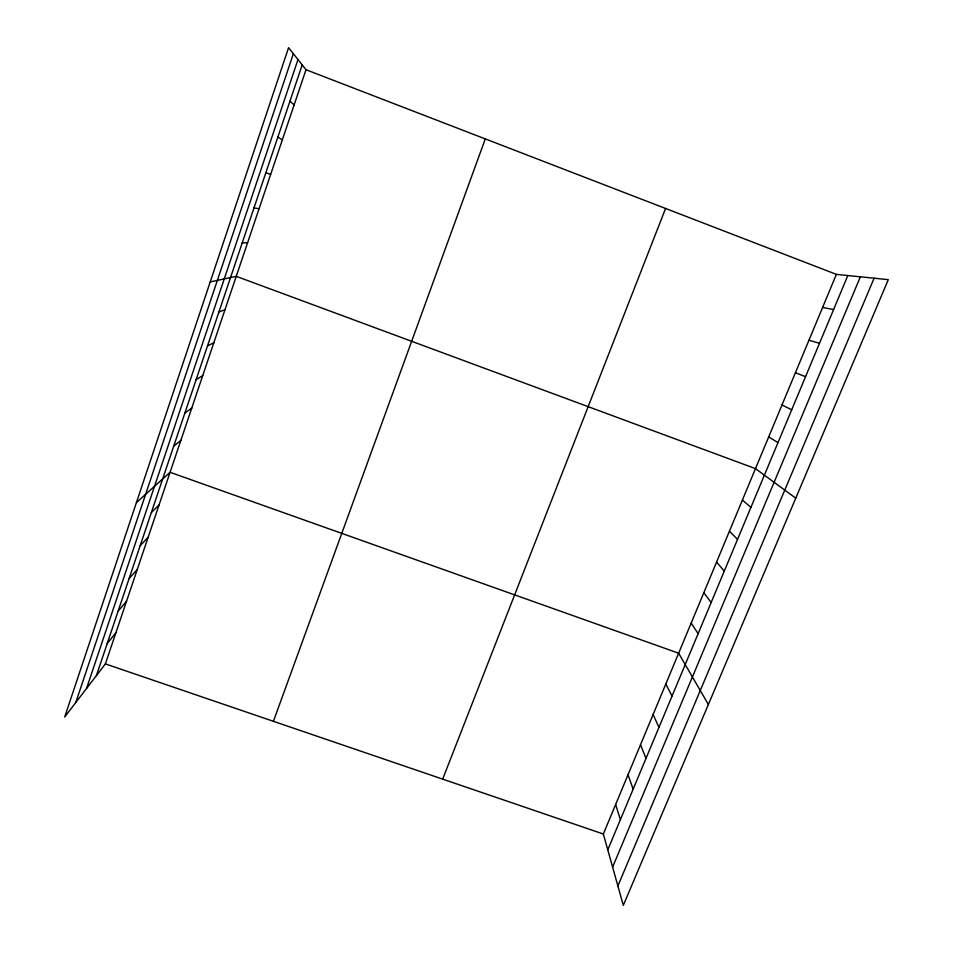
<?xml version="1.0" encoding="UTF-8"?>
<svg xmlns="http://www.w3.org/2000/svg" width="953" height="953" viewBox="0 0 953 953"><rect width="100%" height="100%" fill="white"/><g stroke="black" fill="none" stroke-linecap="round" stroke-linejoin="round"><path stroke-width="1.43" d="M75.787 702.516L293.369 53.713M86.544 688.495L297.991 59.562M96.384 675.653L302.184 64.887M105.378 663.907L306.008 69.736L288.58 47.65L64.697 716.99L105.378 663.907L603.344 834.018L623.31 905.35L888.303 279.658L836.377 274.369L306.008 69.736M273.404 721.302L485.291 138.9M442.668 779.125L665.563 208.469M603.344 834.018L836.377 274.369M607.776 849.85L847.825 275.536M612.6 867.123L860.356 276.811M617.878 885.956L874.092 278.216M107.177 643.609L115.932 632.661M118.077 611.266L126.57 601.152M129.072 578.638L137.303 569.358M140.162 545.724L148.144 537.289M151.36 512.511L159.068 504.935M136.398 502.624L170.087 472.295L678.631 653.21L708.377 704.493M173.708 446.159L180.879 440.334M184.87 413.042L191.756 408.11M196.127 379.628L202.739 375.589M207.492 345.915L213.806 342.794M218.952 311.893L224.979 309.713M210.22 281.933L236.249 276.334L755.491 468.626L795.755 498.181M242.193 242.932L247.625 242.658M253.974 207.968L259.097 208.695M822.606 307.45L833.601 309.546M808.954 340.245L819.509 343.259M265.863 172.696L270.664 174.411M795.41 372.754L805.547 376.673M781.996 404.989L791.705 409.79M768.69 436.939L777.982 442.609M277.859 137.089L282.338 139.841M742.411 500.039L750.904 507.401M289.962 101.149L294.12 104.937M729.438 531.19L737.539 539.386M716.573 562.079L724.292 571.085M703.826 592.706L711.152 602.51M691.175 623.083L698.132 633.662M665.813 683.98L672.032 696.119M653.115 714.5L658.952 727.401M640.511 744.758L645.991 758.409M628.015 774.753L633.137 789.144M615.626 804.511L620.403 819.628"/></g></svg>
